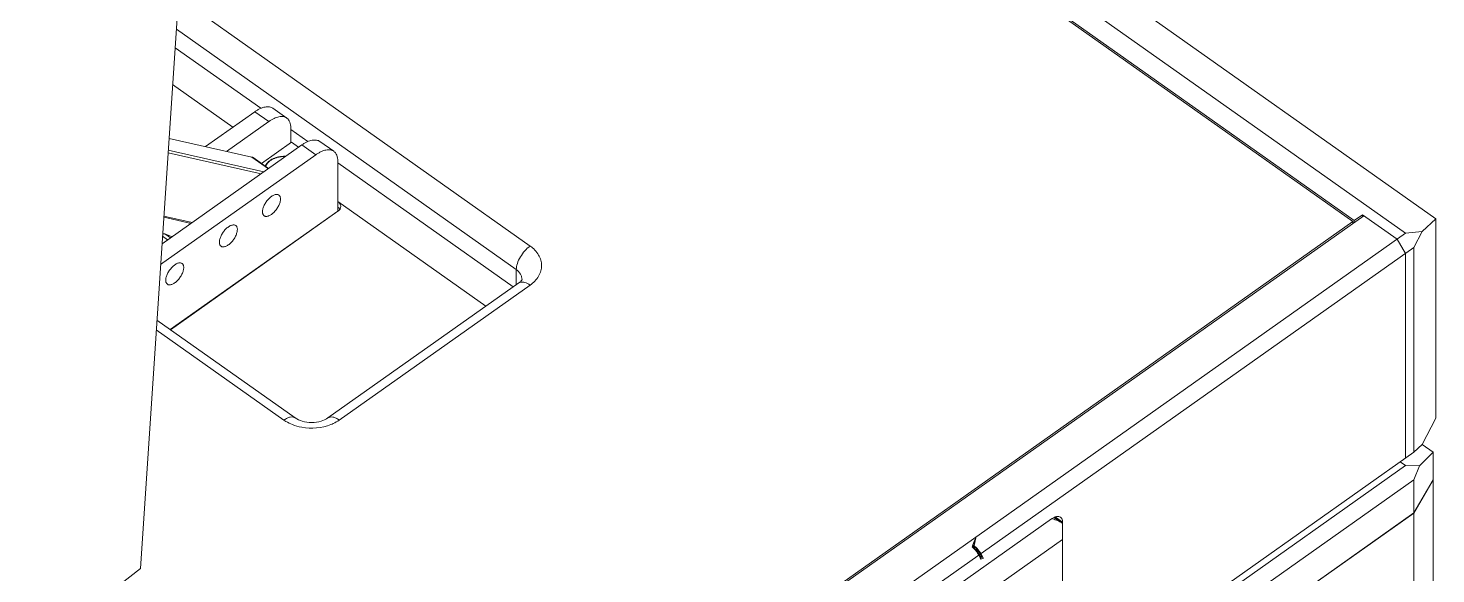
# Model space of a CAD drawing. Header units: millimetres. Extents: x 0 to 9253, y 0 to 2730.
# Drawn here: x 8893.1 to 9253.1, y 1764.2 to 1903.7 of the extents above; entities that cross this region are included whole.
import ezdxf

# ---------------------------------------------------------------- set-up
doc = ezdxf.new("R2010")
doc.units = ezdxf.units.MM
doc.layers.get('0').update_dxf_attribs({"lineweight": 13})

msp = doc.modelspace()

# ---------------------------------------------------------------- linework, layer by layer
at = {"color": 7, "linetype": 'Continuous'}
for p, q in [((8929.91, 2083.4), (9253.06, 1854.9)), ((8928.46, 2075.26), (9245.28, 1851.23)), ((8928.07, 2069.53), (9232.2, 1854.48)), ((8928.04, 2069.05), (9231.85, 1854.23)), ((8934.68, 1958.31), (8921.84, 1765.53)), ((8931.57, 1911.56), (9021.48, 1847.98)), ((9017.95, 1841.95), (8931.03, 1903.41)), ((8952.63, 1883.18), (8930.71, 1898.68)), ((8930.08, 1889.23), (8945.49, 1878.33)), ((8955.74, 1883.19), (8959.28, 1880.69)), ((8951.12, 1882.32), (8938.5, 1873.39)), ((8954.66, 1879.82), (8943.86, 1872.18)), ((8954.66, 1879.82), (8951.12, 1882.32)), ((8950.37, 1870.71), (8929.17, 1875.49)), ((8960.32, 1874.38), (8960.32, 1878.16)), ((8964.66, 1874.68), (8960.32, 1877.75)), ((8963.14, 1873.82), (8927.37, 1848.52)), ((8952.74, 1866.46), (8928.92, 1871.83)), ((8953.44, 1866.95), (8928.96, 1872.47)), ((8952.81, 1869.07), (8960.49, 1874.5)), ((8962.3, 1873.22), (8960.49, 1874.5)), ((8966.68, 1871.32), (8963.14, 1873.82)), ((8967.76, 1874.69), (8971.3, 1872.19)), ((8966.68, 1871.32), (8927.02, 1843.27)), ((8950.37, 1870.71), (8954.56, 1867.75)), ((8954.62, 1867.79), (8950.65, 1870.59)), ((8955.08, 1869.82), (8955.08, 1869.83)), ((8972.34, 1856.93), (8972.34, 1869.66)), ((9017.19, 1837.53), (8972.34, 1869.25)), ((8972.34, 1859.35), (9010.19, 1832.58)), ((9234.67, 1855.73), (8793.44, 1543.73)), ((8795.56, 1545.73), (9231.85, 1854.23)), ((8927.82, 1855.33), (8934.78, 1853.76)), ((8927.84, 1855.63), (8935.11, 1854)), ((8929.48, 1826.63), (8972.34, 1856.93)), ((8972.34, 1856.85), (8929.54, 1826.58)), ((8934.68, 1853.78), (8934.58, 1853.62)), ((9231.85, 1854.23), (9231.85, 1853.73)), ((9232.2, 1854.48), (9234.32, 1855.98)), ((9232.2, 1854.48), (9232.2, 1853.98)), ((9234.32, 1855.48), (9234.32, 1855.98)), ((9234.32, 1855.98), (9243.16, 1849.73)), ((9249.52, 1851.67), (9253.06, 1854.9)), ((9253.06, 1854.9), (9253.06, 1803.99)), ((9245.28, 1851.23), (8799.8, 1536.23)), ((8928.81, 1849.54), (8927.5, 1850.46)), ((8928.05, 1851.09), (8929.53, 1850.05)), ((8929.93, 1850.33), (8928.05, 1851.09)), ((9249.52, 1851.67), (9245.28, 1851.23)), ((9247.4, 1847.61), (9249.52, 1851.67)), ((8801.92, 1532.61), (9247.4, 1847.61)), ((9245.28, 1846.11), (9243.16, 1849.73)), ((9247.4, 1847.61), (9247.4, 1795.28)), ((9245.28, 1846.11), (9245.28, 1793.78)), ((9017.95, 1838.07), (9017.95, 1841.95)), ((9018.59, 1838.53), (8969.8, 1804.03)), ((9021.48, 1837.98), (8972.69, 1803.48)), ((8961.44, 1804.03), (8926.07, 1829.04)), ((8958.55, 1803.48), (8925.91, 1826.56)), ((9249.52, 1797.22), (9253.06, 1803.99)), ((9249.52, 1797.22), (9247.4, 1795.28)), ((9252.35, 1795.3), (9249.56, 1797.27)), ((9157.6, 1731.78), (9247.4, 1795.28)), ((9245.28, 1791.83), (9243.9, 1792.81)), ((9248.89, 1791.82), (9252.35, 1795.3)), ((9252.35, 1795.3), (9252.35, 1788.23)), ((9245.28, 1791.83), (9157.61, 1729.84)), ((9245.28, 1791.83), (9248.89, 1791.82)), ((9248.89, 1791.82), (9247.4, 1788.21)), ((9247.4, 1788.21), (9157.6, 1724.71)), ((9247.4, 1779.73), (9252.35, 1788.23)), ((9252.35, 1788.22), (9247.4, 1779.72)), ((9247.4, 1779.73), (9247.4, 1788.21)), ((9252.35, 1438.91), (9252.35, 1788.22)), ((9252.35, 1438.91), (9252.35, 1788.22)), ((9252.35, 1788.22), (9252.35, 1438.91)), ((9154.77, 1778.22), (9116.59, 1751.22)), ((9155.43, 1778.6), (9157.44, 1777.18)), ((9157.6, 1777.39), (9155.72, 1778.72)), ((9247.4, 1779.73), (9157.6, 1716.23)), ((9157.6, 1716.22), (9247.4, 1779.72)), ((9247.4, 1429), (9247.4, 1779.72)), ((9247.4, 1779.72), (9247.4, 1429)), ((9247.4, 1779.72), (9247.4, 1429)), ((9157.44, 1777.18), (9157.6, 1777.06)), ((9157.6, 1777.39), (9157.6, 1777.06)), ((9157.6, 1728.72), (9157.6, 1777.06)), ((9157.6, 1772.98), (9118, 1744.98)), ((9134.67, 1771.44), (9134.55, 1771.14)), ((9135.41, 1773.37), (9134.92, 1771)), ((9137.36, 1768.09), (9136.65, 1767.94)), ((8921.84, 1765.53), (8755.43, 1636.22))]:
    msp.add_line(p, q, dxfattribs=at)
for centre, radius, start, end in [((8957.64, 1866.16), 4.55, 125.2644, 125.4427), ((8957.67, 1866.17), 4.48, 125.3484, 125.771), ((9152.62, 1768.76), 9.78, 74.9838, 76.8012), ((9124.14, 1797.39), 31.79, 293.3289, 293.9825)]:
    msp.add_arc(centre, radius, start, end, dxfattribs=at)
for points, knots in [([(8955.74, 1883.19), (8955.61, 1883.28), (8955.32, 1883.44), (8954.83, 1883.57), (8954.29, 1883.6), (8953.7, 1883.53), (8953.09, 1883.37), (8952.44, 1883.11), (8951.78, 1882.75), (8951.34, 1882.47), (8951.12, 1882.32)], [0, 0, 0, 0, 0.096272, 0.196491, 0.303964, 0.421025, 0.549004, 0.688371, 0.838993, 1, 1, 1, 1]), ([(8954.66, 1879.82), (8954.88, 1879.97), (8955.31, 1880.25), (8955.98, 1880.61), (8956.62, 1880.87), (8957.24, 1881.03), (8957.82, 1881.1), (8958.37, 1881.07), (8958.86, 1880.94), (8959.15, 1880.78), (8959.28, 1880.69)], [0, 0, 0, 0, 0.161007, 0.311629, 0.450996, 0.578975, 0.696036, 0.803509, 0.903728, 1, 1, 1, 1]), ([(8959.28, 1880.69), (8959.36, 1880.63), (8959.52, 1880.5), (8959.81, 1880.18), (8960.09, 1879.67), (8960.28, 1878.95), (8960.32, 1878.43), (8960.32, 1878.16)], [0, 0, 0, 0, 0.108602, 0.219101, 0.452031, 0.710342, 1, 1, 1, 1]), ([(8967.76, 1874.69), (8967.63, 1874.78), (8967.34, 1874.94), (8966.85, 1875.07), (8966.31, 1875.1), (8965.72, 1875.03), (8965.11, 1874.87), (8964.46, 1874.61), (8963.8, 1874.25), (8963.36, 1873.97), (8963.14, 1873.82)], [0, 0, 0, 0, 0.096272, 0.196491, 0.303964, 0.421025, 0.549004, 0.688371, 0.838993, 1, 1, 1, 1]), ([(8966.68, 1871.32), (8966.9, 1871.47), (8967.33, 1871.75), (8968, 1872.11), (8968.64, 1872.37), (8969.26, 1872.53), (8969.84, 1872.6), (8970.39, 1872.57), (8970.88, 1872.44), (8971.17, 1872.28), (8971.3, 1872.19)], [0, 0, 0, 0, 0.161007, 0.311629, 0.450996, 0.578975, 0.696036, 0.803509, 0.903728, 1, 1, 1, 1]), ([(8971.3, 1872.19), (8971.38, 1872.13), (8971.54, 1872), (8971.83, 1871.68), (8972.11, 1871.17), (8972.3, 1870.45), (8972.34, 1869.93), (8972.34, 1869.66)], [0, 0, 0, 0, 0.108602, 0.219101, 0.452031, 0.710342, 1, 1, 1, 1]), ([(8950.65, 1870.59), (8950.63, 1870.6), (8950.54, 1870.66), (8950.44, 1870.7), (8950.37, 1870.71)], [0, 0, 0, 0, 0.246206, 1, 1, 1, 1]), ([(8955, 1869.87), (8954.73, 1869.67), (8954.23, 1869.23), (8953.88, 1868.68), (8953.76, 1868.39)], [0, 0, 0, 0, 0.521149, 1, 1, 1, 1]), ([(8953.84, 1868.34), (8953.9, 1868.47), (8954.04, 1868.75), (8954.31, 1869.14), (8954.65, 1869.49), (8954.91, 1869.7), (8955.05, 1869.8)], [0, 0, 0, 0, 0.234876, 0.478983, 0.733859, 1, 1, 1, 1]), ([(8959.01, 1870.9), (8958.65, 1870.92), (8957.92, 1870.91), (8956.54, 1870.68), (8955.56, 1870.26), (8955.01, 1869.88)], [0, 0, 0, 0, 0.261368, 0.519148, 1, 1, 1, 1]), ([(8955.03, 1869.84), (8955.29, 1870.02), (8955.87, 1870.35), (8956.84, 1870.69), (8957.89, 1870.87), (8958.6, 1870.88), (8958.96, 1870.86)], [0, 0, 0, 0, 0.234583, 0.482446, 0.739403, 1, 1, 1, 1]), ([(8955.08, 1869.83), (8955.34, 1870.01), (8955.91, 1870.33), (8956.85, 1870.66), (8957.87, 1870.83), (8958.57, 1870.85), (8958.92, 1870.83)], [0, 0, 0, 0, 0.234041, 0.481799, 0.738962, 1, 1, 1, 1]), ([(8957.24, 1861.02), (8957.17, 1861.07), (8957.01, 1861.15), (8956.73, 1861.19), (8956.42, 1861.16), (8956.08, 1861.07), (8955.73, 1860.9), (8955.23, 1860.59), (8954.63, 1860.07), (8954, 1859.3), (8953.5, 1858.45), (8953.21, 1857.71), (8953.09, 1857.14), (8953.07, 1856.87), (8953.07, 1856.74)], [0, 0, 0, 0, 0.038564, 0.079806, 0.125715, 0.177357, 0.235002, 0.298339, 0.438715, 0.5898, 0.740597, 0.880159, 0.942972, 1, 1, 1, 1]), ([(8957.66, 1859.99), (8957.66, 1860.1), (8957.65, 1860.31), (8957.57, 1860.61), (8957.44, 1860.85), (8957.31, 1860.97), (8957.24, 1861.02)], [0, 0, 0, 0, 0.289752, 0.548339, 0.781393, 1, 1, 1, 1]), ([(8953.49, 1855.71), (8953.56, 1855.66), (8953.72, 1855.58), (8954.01, 1855.54), (8954.32, 1855.57), (8954.65, 1855.67), (8955, 1855.83), (8955.5, 1856.14), (8956.1, 1856.67), (8956.73, 1857.43), (8957.23, 1858.29), (8957.52, 1859.03), (8957.64, 1859.6), (8957.66, 1859.86), (8957.66, 1859.99)], [0, 0, 0, 0, 0.038564, 0.079806, 0.125715, 0.177357, 0.235002, 0.298339, 0.438715, 0.5898, 0.740597, 0.880159, 0.942972, 1, 1, 1, 1]), ([(8973.02, 1858.44), (8972.97, 1858.61), (8972.79, 1858.96), (8972.5, 1859.23), (8972.34, 1859.35)], [0, 0, 0, 0, 0.475862, 1, 1, 1, 1]), ([(8972.34, 1856.85), (8972.55, 1857), (8972.92, 1857.36), (8973.07, 1857.86), (8973.07, 1858.1)], [0, 0, 0, 0, 0.528966, 1, 1, 1, 1]), ([(8972.34, 1857.93), (8972.37, 1857.91), (8972.48, 1857.83), (8972.58, 1857.73), (8972.66, 1857.65)], [0, 0, 0, 0, 0.255997, 1, 1, 1, 1]), ([(8953.07, 1856.74), (8953.07, 1856.63), (8953.08, 1856.42), (8953.16, 1856.13), (8953.3, 1855.89), (8953.42, 1855.76), (8953.49, 1855.71)], [0, 0, 0, 0, 0.289752, 0.548339, 0.781393, 1, 1, 1, 1]), ([(8928.05, 1851.09), (8927.98, 1851.12), (8927.8, 1851.15), (8927.63, 1851.12), (8927.54, 1851.09)], [0, 0, 0, 0, 0.461641, 1, 1, 1, 1]), ([(8946.21, 1853.22), (8946.14, 1853.27), (8945.98, 1853.35), (8945.7, 1853.39), (8945.39, 1853.36), (8945.05, 1853.27), (8944.7, 1853.1), (8944.2, 1852.79), (8943.6, 1852.27), (8942.97, 1851.5), (8942.47, 1850.65), (8942.18, 1849.91), (8942.06, 1849.34), (8942.04, 1849.07), (8942.04, 1848.94)], [0, 0, 0, 0, 0.038564, 0.079806, 0.125715, 0.177357, 0.235002, 0.298339, 0.438715, 0.5898, 0.740597, 0.880159, 0.942972, 1, 1, 1, 1]), ([(8942.46, 1847.91), (8942.53, 1847.86), (8942.69, 1847.78), (8942.97, 1847.74), (8943.29, 1847.77), (8943.62, 1847.87), (8943.97, 1848.03), (8944.47, 1848.34), (8945.07, 1848.87), (8945.7, 1849.63), (8946.2, 1850.49), (8946.49, 1851.23), (8946.61, 1851.8), (8946.63, 1852.06), (8946.63, 1852.19)], [0, 0, 0, 0, 0.038564, 0.079806, 0.125715, 0.177357, 0.235002, 0.298339, 0.438715, 0.5898, 0.740597, 0.880159, 0.942972, 1, 1, 1, 1]), ([(8946.63, 1852.19), (8946.63, 1852.3), (8946.62, 1852.51), (8946.54, 1852.81), (8946.41, 1853.05), (8946.28, 1853.17), (8946.21, 1853.22)], [0, 0, 0, 0, 0.289752, 0.548339, 0.781393, 1, 1, 1, 1]), ([(8942.04, 1848.94), (8942.04, 1848.83), (8942.05, 1848.62), (8942.13, 1848.33), (8942.26, 1848.09), (8942.39, 1847.96), (8942.46, 1847.91)], [0, 0, 0, 0, 0.289752, 0.548339, 0.781393, 1, 1, 1, 1]), ([(9017.95, 1841.95), (9017.95, 1842.47), (9018.18, 1843.61), (9018.95, 1845.24), (9020.05, 1846.76), (9020.98, 1847.63), (9021.48, 1847.98)], [0, 0, 0, 0, 0.217686, 0.475354, 0.746305, 1, 1, 1, 1]), ([(9021.48, 1837.98), (9022.34, 1838.59), (9023.47, 1839.72), (9024.28, 1841.57), (9024.48, 1842.98), (9024.28, 1844.39), (9023.47, 1846.24), (9022.34, 1847.37), (9021.48, 1847.98)], [0, 0, 0, 0, 0.263385, 0.383799, 0.5, 0.616201, 0.736615, 1, 1, 1, 1]), ([(8932.49, 1843.52), (8932.42, 1843.57), (8932.26, 1843.65), (8931.98, 1843.69), (8931.67, 1843.66), (8931.33, 1843.57), (8930.98, 1843.4), (8930.49, 1843.09), (8929.89, 1842.57), (8929.26, 1841.8), (8928.75, 1840.95), (8928.46, 1840.21), (8928.34, 1839.64), (8928.32, 1839.37), (8928.32, 1839.24)], [0, 0, 0, 0, 0.038564, 0.079806, 0.125715, 0.177357, 0.235002, 0.298339, 0.438715, 0.5898, 0.740597, 0.880159, 0.942972, 1, 1, 1, 1]), ([(8932.92, 1842.49), (8932.92, 1842.6), (8932.9, 1842.81), (8932.82, 1843.11), (8932.69, 1843.35), (8932.56, 1843.47), (8932.49, 1843.52)], [0, 0, 0, 0, 0.289752, 0.548339, 0.781393, 1, 1, 1, 1]), ([(8928.32, 1839.24), (8928.32, 1839.13), (8928.34, 1838.92), (8928.41, 1838.63), (8928.55, 1838.39), (8928.67, 1838.26), (8928.74, 1838.21)], [0, 0, 0, 0, 0.289752, 0.548339, 0.781393, 1, 1, 1, 1]), ([(8928.74, 1838.21), (8928.81, 1838.16), (8928.98, 1838.08), (8929.26, 1838.04), (8929.57, 1838.07), (8929.9, 1838.17), (8930.25, 1838.33), (8930.75, 1838.64), (8931.35, 1839.17), (8931.98, 1839.93), (8932.49, 1840.79), (8932.77, 1841.53), (8932.89, 1842.1), (8932.92, 1842.36), (8932.92, 1842.49)], [0, 0, 0, 0, 0.038564, 0.079806, 0.125715, 0.177357, 0.235002, 0.298339, 0.438715, 0.5898, 0.740597, 0.880159, 0.942972, 1, 1, 1, 1]), ([(9019.41, 1839.45), (9019.41, 1839.68), (9019.34, 1840.15), (9018.94, 1841.08), (9018.38, 1841.64), (9017.95, 1841.95)], [0, 0, 0, 0, 0.232407, 0.473237, 1, 1, 1, 1]), ([(9018.59, 1838.53), (9018.7, 1838.6), (9018.88, 1838.74), (9019.09, 1838.95), (9019.24, 1839.12), (9019.34, 1839.26), (9019.38, 1839.35), (9019.4, 1839.4), (9019.41, 1839.42), (9019.41, 1839.44), (9019.41, 1839.45), (9019.41, 1839.45), (9019.41, 1839.45), (9019.41, 1839.45)], [0, 0, 0, 0, 0.299548, 0.539915, 0.721274, 0.849053, 0.932156, 0.959287, 0.978151, 0.989882, 0.995558, 0.996323, 1, 1, 1, 1]), ([(9021.48, 1837.98), (9021.26, 1838.14), (9020.83, 1838.4), (9020.01, 1838.75), (9019.35, 1838.82), (9018.98, 1838.71)], [0, 0, 0, 0, 0.302082, 0.570262, 1, 1, 1, 1]), ([(8958.55, 1803.48), (8958.81, 1803.67), (8959.33, 1803.98), (8960.12, 1804.26), (8960.85, 1804.3), (8961.27, 1804.14), (8961.44, 1804.03)], [0, 0, 0, 0, 0.312078, 0.579925, 0.804193, 1, 1, 1, 1]), ([(8958.55, 1803.48), (8958.71, 1803.37), (8959.39, 1802.92), (8960.12, 1802.56), (8960.69, 1802.33)], [0, 0, 0, 0, 0.242028, 1, 1, 1, 1]), ([(8961.44, 1804.03), (8961.97, 1803.65), (8963.34, 1803.07), (8965.62, 1802.77), (8967.9, 1803.07), (8969.27, 1803.65), (8969.8, 1804.03)], [0, 0, 0, 0, 0.222764, 0.499989, 0.777225, 1, 1, 1, 1]), ([(8969.8, 1804.03), (8969.97, 1804.14), (8970.39, 1804.3), (8971.12, 1804.26), (8971.91, 1803.98), (8972.43, 1803.67), (8972.69, 1803.48)], [0, 0, 0, 0, 0.195807, 0.420075, 0.687922, 1, 1, 1, 1]), ([(8970.55, 1802.33), (8970.74, 1802.41), (8971.49, 1802.73), (8972.2, 1803.13), (8972.69, 1803.48)], [0, 0, 0, 0, 0.257894, 1, 1, 1, 1]), ([(8960.69, 1802.33), (8961.46, 1802.02), (8964.67, 1801.11), (8968.22, 1801.4), (8970.55, 1802.33)], [0, 0, 0, 0, 0.248103, 1, 1, 1, 1]), ([(9157.08, 1778.66), (9156.95, 1778.75), (9156.61, 1778.88), (9156.03, 1778.84), (9155.4, 1778.62), (9154.98, 1778.37), (9154.77, 1778.22)], [0, 0, 0, 0, 0.195804, 0.420066, 0.687916, 1, 1, 1, 1]), ([(9155.15, 1778.2), (9155.56, 1778.09), (9156.36, 1777.82), (9157.1, 1777.42), (9157.44, 1777.18)], [0, 0, 0, 0, 0.505592, 1, 1, 1, 1]), ([(9157.56, 1777.82), (9157.53, 1777.99), (9157.43, 1778.31), (9157.21, 1778.57), (9157.08, 1778.66)], [0, 0, 0, 0, 0.531869, 1, 1, 1, 1]), ([(9157.6, 1777.39), (9157.6, 1777.43), (9157.6, 1777.57), (9157.58, 1777.71), (9157.56, 1777.82)], [0, 0, 0, 0, 0.260727, 1, 1, 1, 1]), ([(9134.51, 1771.03), (9134.46, 1770.98), (9134.56, 1771.19), (9134.59, 1771.28), (9134.64, 1771.4), (9134.68, 1771.52), (9134.73, 1771.65), (9134.77, 1771.75), (9134.83, 1771.88), (9134.88, 1772.01), (9134.92, 1772.13), (9134.96, 1772.22), (9134.99, 1772.3), (9135.03, 1772.41), (9135.09, 1772.56), (9135.17, 1772.76), (9135.28, 1773.03), (9135.36, 1773.24), (9135.41, 1773.37)], [0, 0, 0, 0, 0.080822, 0.102907, 0.14187, 0.223493, 0.256373, 0.30861, 0.353626, 0.427945, 0.474353, 0.505219, 0.540679, 0.586562, 0.64703, 0.728475, 0.840774, 1, 1, 1, 1]), ([(9136.65, 1767.94), (9136.58, 1768.15), (9136.43, 1768.52), (9136.2, 1769), (9136, 1769.35), (9135.83, 1769.61), (9135.68, 1769.81), (9135.56, 1769.97), (9135.46, 1770.09), (9135.38, 1770.19), (9135.31, 1770.27), (9135.25, 1770.33), (9135.2, 1770.39), (9135.16, 1770.43), (9135.12, 1770.47), (9135.09, 1770.5), (9135.06, 1770.53), (9135.04, 1770.55), (9135, 1770.59), (9134.93, 1770.65), (9134.85, 1770.72), (9134.77, 1770.79), (9134.71, 1770.84), (9134.66, 1770.88), (9134.62, 1770.91), (9134.59, 1770.93), (9134.56, 1770.96), (9134.52, 1770.98), (9134.49, 1771.01), (9134.5, 1771.03), (9134.51, 1771.03)], [0, 0, 0, 0, 0.17666, 0.311536, 0.413665, 0.494461, 0.557723, 0.607403, 0.647506, 0.680778, 0.708126, 0.730731, 0.749632, 0.765589, 0.779212, 0.7909, 0.800924, 0.809548, 0.817011, 0.841338, 0.88066, 0.906696, 0.92481, 0.941762, 0.953714, 0.963526, 0.971303, 0.985098, 0.996327, 1, 1, 1, 1]), ([(9134.55, 1771.14), (9134.78, 1770.96), (9135.19, 1770.64), (9135.73, 1770.01), (9136.27, 1769.24), (9136.58, 1768.58), (9136.73, 1768.2)], [0, 0, 0, 0, 0.240174, 0.41716, 0.669193, 1, 1, 1, 1]), ([(9137.06, 1768.35), (9136.76, 1768.9), (9136.36, 1769.74), (9135.67, 1770.54), (9135.19, 1771.04), (9134.88, 1771.27), (9134.67, 1771.44)], [0, 0, 0, 0, 0.479438, 0.700071, 0.798392, 1, 1, 1, 1]), ([(9134.92, 1771), (9134.9, 1771.04), (9134.88, 1771.12), (9134.84, 1771.22), (9134.81, 1771.31), (9134.79, 1771.38), (9134.77, 1771.43), (9134.76, 1771.48), (9134.75, 1771.51), (9134.74, 1771.53), (9134.73, 1771.55), (9134.73, 1771.56), (9134.72, 1771.6), (9134.78, 1771.54), (9134.82, 1771.52), (9134.88, 1771.47), (9134.93, 1771.43), (9135, 1771.37), (9135.07, 1771.32), (9135.14, 1771.26), (9135.22, 1771.19), (9135.31, 1771.11), (9135.4, 1771.02), (9135.5, 1770.93), (9135.6, 1770.82), (9135.72, 1770.7), (9135.84, 1770.57), (9135.96, 1770.42), (9136.1, 1770.25), (9136.24, 1770.07), (9136.39, 1769.87), (9136.55, 1769.64), (9136.71, 1769.39), (9136.87, 1769.11), (9137.04, 1768.8), (9137.21, 1768.46), (9137.31, 1768.22), (9137.36, 1768.09)], [0, 0, 0, 0, 0.026372, 0.04821, 0.066026, 0.080325, 0.091597, 0.100305, 0.10688, 0.111717, 0.11517, 0.117547, 0.121099, 0.131456, 0.143899, 0.157465, 0.172257, 0.188389, 0.205972, 0.225143, 0.246046, 0.268991, 0.294037, 0.321513, 0.351265, 0.383807, 0.419508, 0.458145, 0.499954, 0.546007, 0.596804, 0.651259, 0.710154, 0.775232, 0.844541, 0.918665, 1, 1, 1, 1])]:
    msp.add_open_spline(points, degree=3, knots=knots, dxfattribs=at)
for points in [[(8972.66, 1857.65), (8972.73, 1857.57), (8972.8, 1857.48), (8972.86, 1857.39)], [(8973.07, 1858.1), (8973.07, 1858.21), (8973.05, 1858.33), (8973.02, 1858.44)], [(9018.98, 1838.71), (9018.84, 1838.67), (9018.71, 1838.61), (9018.59, 1838.53)]]:
    msp.add_open_spline(points, degree=3, dxfattribs=at)

doc.saveas('drawing.dxf')
